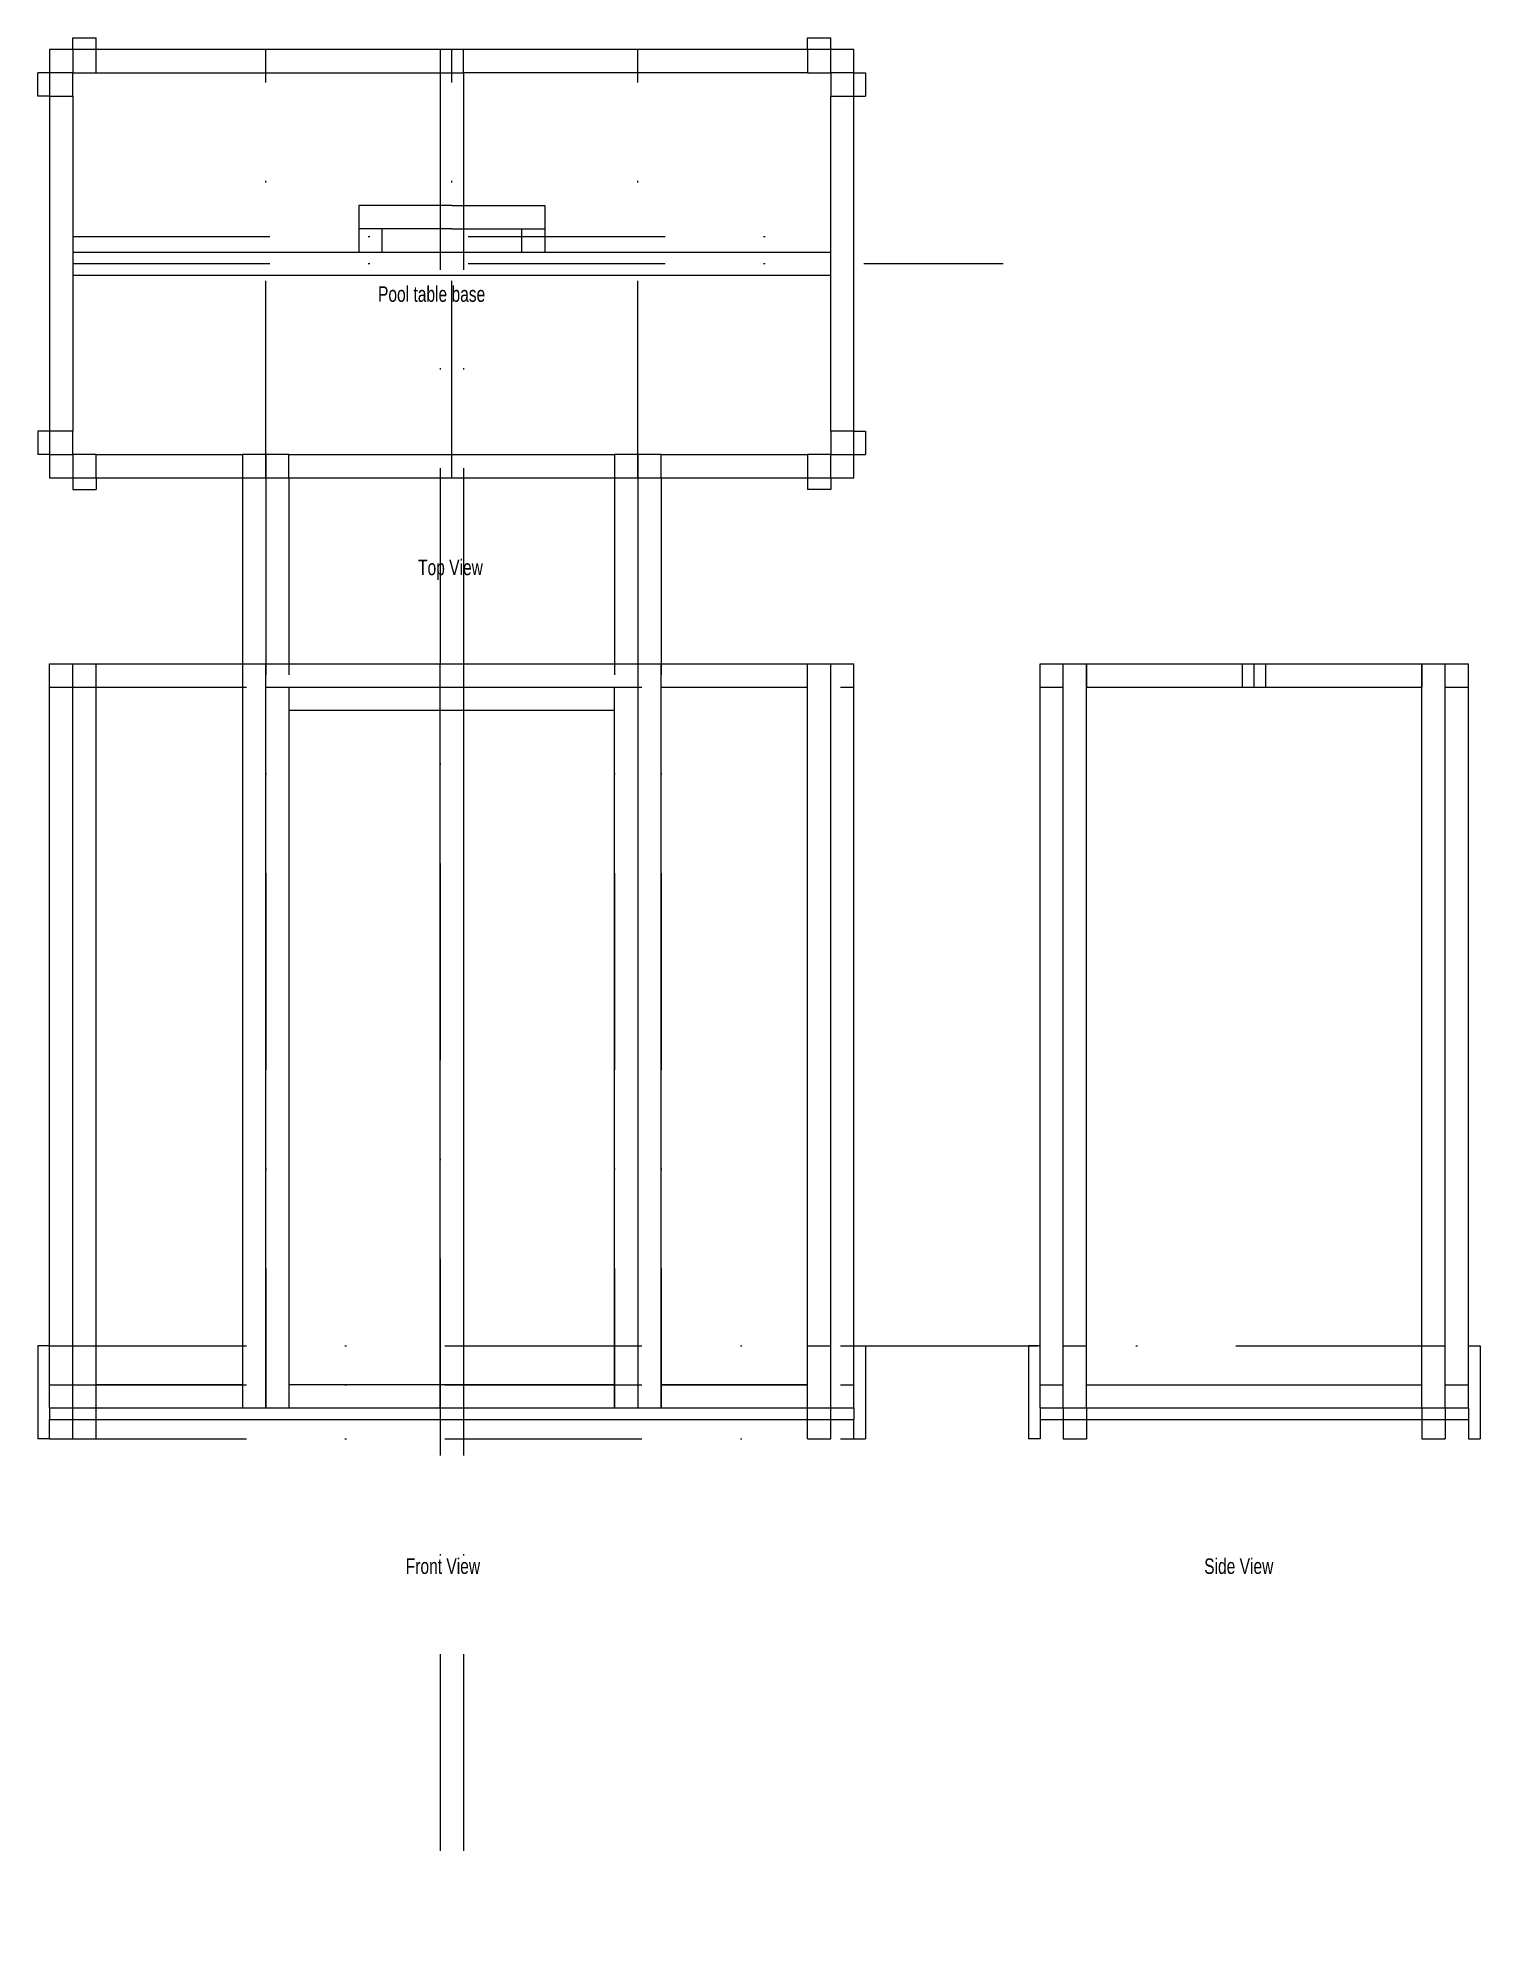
# Model space of a CAD drawing. Header units: inches. Extents: x -1 to 92, y -94 to 28.
import ezdxf

# ---------------------------------------------------------------- set-up
doc = ezdxf.new("R2010")
doc.units = ezdxf.units.IN
doc.linetypes.add('DASHDOT', pattern=[25.4, 12.7, -6.35, 0, -6.35])
doc.linetypes.add('DASHED', pattern=[19.05, 12.7, -6.35])
doc.layers.get('0').update_dxf_attribs({"linetype": 'CONTINUOUS', "lineweight": 0})
for name, color, linetype, lineweight in [('Annotation', 7, 'CONTINUOUS', 0), ('construction', 1, 'DASHDOT', 0), ('hidden', 7, 'DASHED', 0)]:
    doc.layers.add(name, color=color, linetype=linetype, lineweight=lineweight)
doc.styles.get("Standard").update_dxf_attribs({"font": 'txt', "width": 0.75})

msp = doc.modelspace()

# ---------------------------------------------------------------- linework, layer by layer
for p, q in [((1.5, 27.625), (1.5, 28.375)), ((1.5, 28.375), (3, 28.375)), ((3, 27.625), (3, 28.375)), ((48.875, 27.625), (48.875, 28.375)), ((48.875, 28.375), (50.375, 28.375)), ((50.375, 27.625), (50.375, 28.375)), ((51.875, 27.625), (0, 27.625)), ((0, 27.625), (0, 0)), ((1.5, 27.625), (1.5, 26.125)), ((3, 27.625), (1.5, 27.625)), ((3, 26.125), (3, 27.625)), ((26.6875, 27.625), (25.1875, 27.625)), ((25.1875, 27.625), (25.1875, 26.125)), ((26.6875, 26.125), (26.6875, 27.625)), ((50.375, 27.625), (48.875, 27.625)), ((48.875, 27.625), (48.875, 26.125)), ((50.375, 26.125), (50.375, 27.625)), ((51.875, 0), (51.875, 27.625)), ((0, 26.125), (-0.75, 26.125)), ((-0.75, 24.625), (-0.75, 26.125)), ((0, 26.125), (0, 24.625)), ((1.5, 26.125), (0, 26.125)), ((1.5, 26.125), (3, 26.125)), ((1.5, 24.625), (1.5, 26.125)), ((3, 26.125), (25.1875, 26.125)), ((25.1875, 26.125), (26.6875, 26.125)), ((48.875, 26.125), (26.6875, 26.125)), ((48.875, 26.125), (50.375, 26.125)), ((51.875, 26.125), (50.375, 26.125)), ((50.375, 26.125), (50.375, 24.625)), ((51.875, 24.625), (51.875, 26.125)), ((51.875, 26.125), (52.625, 26.125)), ((52.625, 26.125), (52.625, 24.625)), ((0, 24.625), (-0.75, 24.625)), ((0, 24.625), (1.5, 24.625)), ((1.5, 24.625), (1.5, 3)), ((50.375, 24.625), (51.875, 24.625)), ((50.375, 3), (50.375, 24.625)), ((51.875, 24.625), (52.625, 24.625)), ((25.9375, 17.5625), (19.9375, 17.5625)), ((19.9375, 17.5625), (19.9375, 16.0625)), ((25.9375, 17.5625), (31.9375, 17.5625)), ((31.9375, 17.5625), (31.9375, 16.0625)), ((25.9375, 16.0625), (19.9375, 16.0625)), ((19.9375, 16.0625), (19.9375, 14.5625)), ((21.4375, 16.0625), (21.4375, 14.5625)), ((25.9375, 16.0625), (31.9375, 16.0625)), ((30.4375, 16.0625), (30.4375, 14.5625)), ((31.9375, 16.0625), (31.9375, 14.5625)), ((1.5, 14.5625), (50.375, 14.5625)), ((1.5, 13.0625), (50.375, 13.0625)), ((0, 3), (-0.75, 3)), ((-0.75, 3), (-0.75, 1.5)), ((1.5, 3), (0, 3)), ((0, 3), (0, 1.5)), ((1.5, 1.5), (1.5, 3)), ((51.875, 3), (50.375, 3)), ((50.375, 3), (50.375, 1.5)), ((51.875, 1.5), (51.875, 3)), ((51.875, 3), (52.625, 3)), ((52.625, 3), (52.625, 1.5)), ((0, 1.5), (-0.75, 1.5)), ((0, 1.5), (1.5, 1.5)), ((3, 1.5), (1.5, 1.5)), ((1.5, 1.5), (1.5, 0)), ((3, 0), (3, 1.5)), ((3, 1.5), (12.4375, 1.5)), ((13.9375, 1.5), (12.4375, 1.5)), ((12.4375, 1.5), (12.4375, 0)), ((13.9375, 0), (13.9375, 1.5)), ((15.4375, 1.5), (13.9375, 1.5)), ((13.9375, 1.5), (13.9375, 0)), ((15.4375, 1.5), (36.4375, 1.5)), ((37.9375, 1.5), (36.4375, 1.5)), ((37.9375, 0), (37.9375, 1.5)), ((39.4375, 1.5), (37.9375, 1.5)), ((37.9375, 1.5), (37.9375, 0)), ((39.4375, 0), (39.4375, 1.5)), ((39.4375, 1.5), (48.875, 1.5)), ((50.375, 1.5), (48.875, 1.5)), ((48.875, 1.5), (48.875, 0)), ((50.375, 0), (50.375, 1.5)), ((50.375, 1.5), (51.875, 1.5)), ((51.875, 1.5), (52.625, 1.5)), ((0, 0), (51.875, 0)), ((1.5, 0), (3, 0)), ((1.5, 0), (1.5, -0.75)), ((3, 0), (3, -0.75)), ((12.4375, 0), (13.9375, 0)), ((13.9375, 0), (15.4375, 0)), ((36.4375, 0), (37.9375, 0)), ((37.9375, 0), (39.4375, 0)), ((48.875, 0), (50.375, 0)), ((48.875, 0), (48.875, -0.75)), ((50.375, 0), (50.375, -0.75)), ((1.5, -0.75), (3, -0.75)), ((50.375, -0.75), (48.875, -0.75)), ((0, -60), (0, -12)), ((0, -12), (51.875, -12)), ((1.5, -62), (1.5, -12)), ((3, -62), (3, -12)), ((12.4375, -12), (12.4375, -60)), ((13.9375, -60), (13.9375, -12)), ((37.9375, -12), (37.9375, -60)), ((39.4375, -60), (39.4375, -12)), ((48.875, -62), (48.875, -12)), ((50.375, -62), (50.375, -12)), ((51.875, -60), (51.875, -12)), ((63.875, -12), (91.5, -12)), ((63.875, -60), (63.875, -12)), ((65.375, -60), (65.375, -12)), ((66.875, -12), (66.875, -13.5)), ((66.875, -60), (66.875, -12)), ((88.5, -12), (88.5, -13.5)), ((88.5, -60), (88.5, -12)), ((90, -60), (90, -12)), ((91.5, -60), (91.5, -12)), ((3, -13.5), (12.4375, -13.5)), ((13.9375, -13.5), (37.9375, -13.5)), ((15.4375, -13.5), (15.4375, -60)), ((36.4375, -60), (36.4375, -13.5)), ((39.4375, -13.5), (48.875, -13.5)), ((66.875, -13.5), (88.5, -13.5)), ((15.4375, -15), (36.4375, -15)), ((25.1875, -58.5), (25.1875, -15)), ((26.6875, -15), (26.6875, -58.5)), ((0, -56), (-0.75, -56)), ((-0.75, -56), (-0.75, -62)), ((1.5, -56), (3, -56)), ((48.875, -56), (50.375, -56)), ((51.875, -56), (52.625, -56)), ((52.625, -56), (52.625, -62)), ((63.875, -56), (63.125, -56)), ((63.125, -56), (63.125, -62)), ((65.375, -56), (66.875, -56)), ((88.5, -56), (90, -56)), ((91.5, -56), (92.25, -56)), ((92.25, -56), (92.25, -62)), ((12.4375, -58.5), (3, -58.5)), ((36.4375, -58.5), (15.4375, -58.5)), ((48.875, -58.5), (39.4375, -58.5)), ((66.875, -58.5), (88.5, -58.5)), ((0, -60), (0, -60.75)), ((0, -60), (1.5, -60)), ((0, -62), (0, -60.75)), ((0, -60.75), (1.5, -60.75)), ((3, -60), (48.875, -60)), ((3, -60.75), (48.875, -60.75)), ((50.375, -60), (51.875, -60)), ((50.375, -60.75), (51.875, -60.75)), ((51.875, -60), (51.875, -60.75)), ((51.875, -62), (51.875, -60.75)), ((63.875, -60), (63.875, -60.75)), ((63.875, -60), (65.375, -60)), ((63.875, -60.75), (63.875, -62)), ((63.875, -60.75), (65.375, -60.75)), ((65.375, -60), (65.375, -62)), ((66.875, -60), (66.875, -62)), ((66.875, -60), (88.5, -60)), ((66.875, -60.75), (88.5, -60.75)), ((88.5, -60), (88.5, -62)), ((90, -60), (90, -62)), ((90, -60), (91.5, -60)), ((90, -60.75), (91.5, -60.75)), ((91.5, -60), (91.5, -60.75)), ((91.5, -60.75), (91.5, -62)), ((0, -62), (-0.75, -62)), ((1.5, -62), (3, -62)), ((48.875, -62), (50.375, -62)), ((51.875, -62), (52.625, -62)), ((63.875, -62), (63.125, -62)), ((65.375, -62), (66.875, -62)), ((88.5, -62), (90, -62)), ((91.5, -62), (92.25, -62))]:
    msp.add_line(p, q)
at = {"layer": 'construction'}
for p, q in [((13.9375, 0), (13.9375, 27.625)), ((25.9375, 0), (25.9375, 27.625)), ((37.9375, 0), (37.9375, 27.625)), ((25.1875, 26.125), (25.1875, -93.875)), ((26.6875, 26.125), (26.6875, -93.875)), ((1.5, 15.5625), (50.375, 15.5625)), ((1.5, 13.8125), (61.5, 13.8125)), ((12.4375, 0), (12.4375, -60)), ((13.9375, 0), (13.9375, -60)), ((15.4375, 0), (15.4375, -60)), ((36.4375, 0), (36.4375, -60)), ((39.4375, 0), (39.4375, -60)), ((37.9375, 0), (37.9375, -60)), ((77.6875, -13.5), (77.6875, -12)), ((0, -13.5), (51.875, -13.5)), ((3, -13.5), (12.4375, -13.5)), ((15.4375, -13.5), (36.4375, -13.5)), ((39.4375, -13.5), (48.875, -13.5)), ((0, -56), (91.5, -56)), ((0, -58.5), (51.875, -58.5)), ((12.4375, -58.5), (3, -58.5)), ((36.4375, -58.5), (15.4375, -58.5)), ((39.4375, -58.5), (48.875, -58.5)), ((0, -62), (51.875, -62))]:
    msp.add_line(p, q, dxfattribs=at)
at = {"layer": 'hidden'}
for p, q in [((15.4375, 0), (15.4375, 1.5)), ((36.4375, 1.5), (36.4375, 0)), ((25.1875, -13.5), (25.1875, -12)), ((26.6875, -12), (26.6875, -13.5)), ((76.9375, -13.5), (76.9375, -12)), ((78.4375, -13.5), (78.4375, -12)), ((25.1875, -15), (25.1875, -13.5)), ((26.6875, -13.5), (26.6875, -15)), ((63.875, -13.5), (65.375, -13.5)), ((90, -13.5), (91.5, -13.5)), ((25.1875, -60), (25.1875, -58.5)), ((26.6875, -58.5), (26.6875, -60)), ((63.875, -58.5), (65.375, -58.5)), ((90, -58.5), (91.5, -58.5)), ((1.5, -60), (3, -60)), ((1.5, -60.75), (3, -60.75)), ((48.875, -60), (50.375, -60)), ((48.875, -60.75), (50.375, -60.75)), ((65.375, -60), (66.875, -60)), ((65.375, -60.75), (66.875, -60.75)), ((88.5, -60), (90, -60)), ((88.5, -60.75), (90, -60.75))]:
    msp.add_line(p, q, dxfattribs=at)

# ---------------------------------------------------------------- texts
at = {"layer": 'Annotation', "char_height": 1, "width": 100, "attachment_point": 1}
for s, insert in [('Pool table base', (21.1812, 12.3507)), ('Top View', (23.7635, -5.2808)), ('Front View', (22.9714, -69.7063)), ('Side View', (74.459, -69.7063))]:
    msp.add_mtext(s, dxfattribs=dict(at, insert=insert))

doc.saveas('drawing.dxf')
